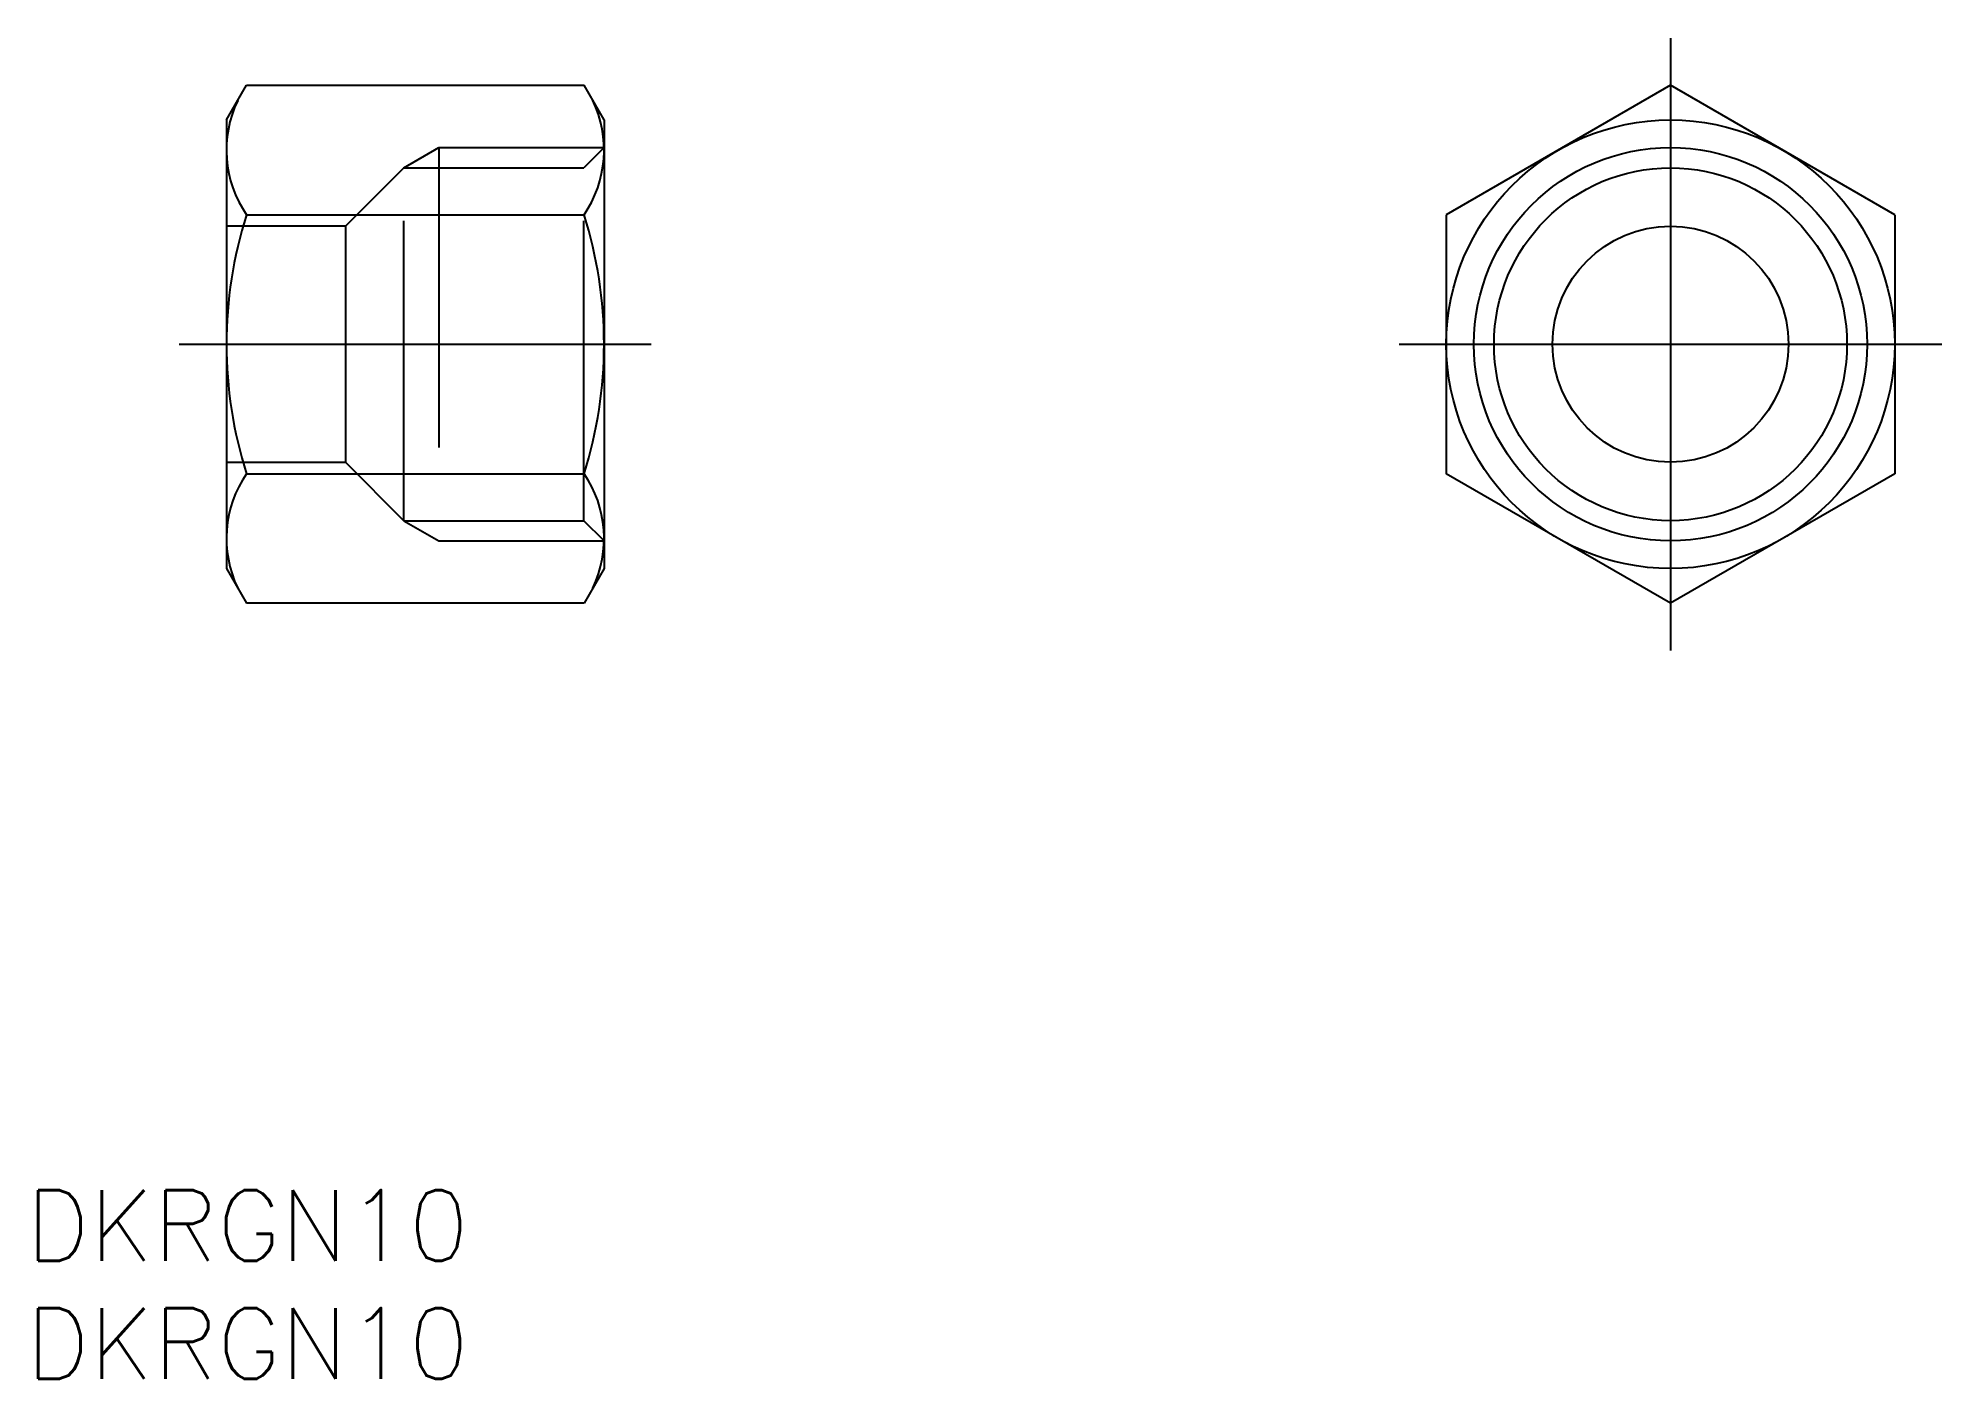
# Model space of a CAD drawing. Extents: x -69.2 to 11.5, y -43.8 to 13.
import ezdxf

# ---------------------------------------------------------------- set-up
doc = ezdxf.new("R2010")
doc.units = 0
doc.linetypes.add('CENTER', pattern=[50.8, 31.75, -6.35, 6.35, -6.35])
doc.linetypes.add('DASHED', pattern=[19.05, 12.7, -6.35])
doc.layers.get('0').update_dxf_attribs({"linetype": 'CONTINUOUS'})
doc.layers.add('CENTER', color=1, linetype='CONTINUOUS')
doc.styles.get("Standard").update_dxf_attribs({"font": 'txt.shx', "height": 3, "bigfont": 'bigfont.shx'})

msp = doc.modelspace()

# ---------------------------------------------------------------- linework, layer by layer
at = {"color": 7, "linetype": 'CONTINUOUS'}
for p, q in [((-61.184, 9.5), (-60.336, 10.97)), ((-60.336, 10.97), (-46.033, 10.97)), ((-45.184, 9.5), (-46.033, 10.97)), ((0, 10.97), (-9.5, 5.485)), ((9.5, 5.485), (0, 10.97)), ((-61.184, 9.5), (-61.184, -9.5)), ((-45.184, 9.5), (-45.184, -9.5)), ((-60.336, 5.485), (-46.033, 5.485)), ((-9.5, 5.485), (-9.5, -5.485)), ((9.5, 5.485), (9.5, -5.485)), ((-60.336, -5.485), (-46.033, -5.485)), ((0, -10.97), (-9.5, -5.485)), ((9.5, -5.485), (0, -10.97)), ((-61.184, -9.5), (-60.336, -10.97)), ((-45.184, -9.5), (-46.033, -10.97)), ((-46.033, -10.97), (-60.336, -10.97))]:
    msp.add_line(p, q, dxfattribs=at)
at = {"color": 3, "linetype": 'DASHED'}
for p, q in [((-53.667, 7.475), (-52.184, 8.331)), ((-52.184, 8.331), (-52.184, -8.331)), ((-52.184, 8.331), (-45.184, 8.331)), ((-45.184, 8.331), (-46.04, 7.475)), ((-53.667, 7.475), (-56.142, 5)), ((-53.667, -7.475), (-53.667, 7.475)), ((-53.667, 7.475), (-46.04, 7.475)), ((-46.04, -7.475), (-46.04, 7.475)), ((-56.142, 5), (-61.184, 5)), ((-56.142, 5), (-56.142, -5)), ((-61.184, -5), (-56.142, -5)), ((-53.667, -7.475), (-56.142, -5)), ((-53.667, -7.475), (-46.04, -7.475)), ((-53.667, -7.475), (-52.184, -8.331)), ((-45.184, -8.331), (-46.04, -7.475)), ((-52.184, -8.331), (-45.184, -8.331))]:
    msp.add_line(p, q, dxfattribs=at)
at = {"color": 7, "linetype": 'CONTINUOUS'}
for radius in [9.5, 7.475, 5]:
    msp.add_circle((0, 0), radius, dxfattribs=at)
at = {"color": 3, "linetype": 'CONTINUOUS'}
msp.add_circle((0, 0), 8.331, dxfattribs=at)
at = {"color": 7, "linetype": 'CONTINUOUS'}
for centre, radius, start, end in [((-56.328, 8.227), 4.856, 154.38425, 214.38425), ((-50.04, 8.227), 4.856, 325.61575, 25.61575), ((-43.033, 0), 18.151, 162.41205, 197.58795), ((-63.336, 0), 18.151, 342.41205, 17.58795), ((-56.328, -8.227), 4.856, 145.61575, 205.61575), ((-50.04, -8.227), 4.856, 334.38425, 34.38425)]:
    msp.add_arc(centre, radius, start, end, dxfattribs=at)
at = {"layer": 'CENTER', "color": 1, "linetype": 'CENTER'}
for p, q in [((0, 12.97), (0, -12.97)), ((-11.5, 0), (11.5, 0)), ((-63.184, 0), (-43.184, 0))]:
    msp.add_line(p, q, dxfattribs=at)

# ---------------------------------------------------------------- texts
at = {"color": 7, "linetype": 'CONTINUOUS'}
for p in [(-69.68, -38.831), (-69.68, -43.831)]:
    msp.add_text('DKRGN10', height=3, dxfattribs=at).set_placement(p)

doc.saveas('drawing.dxf')
